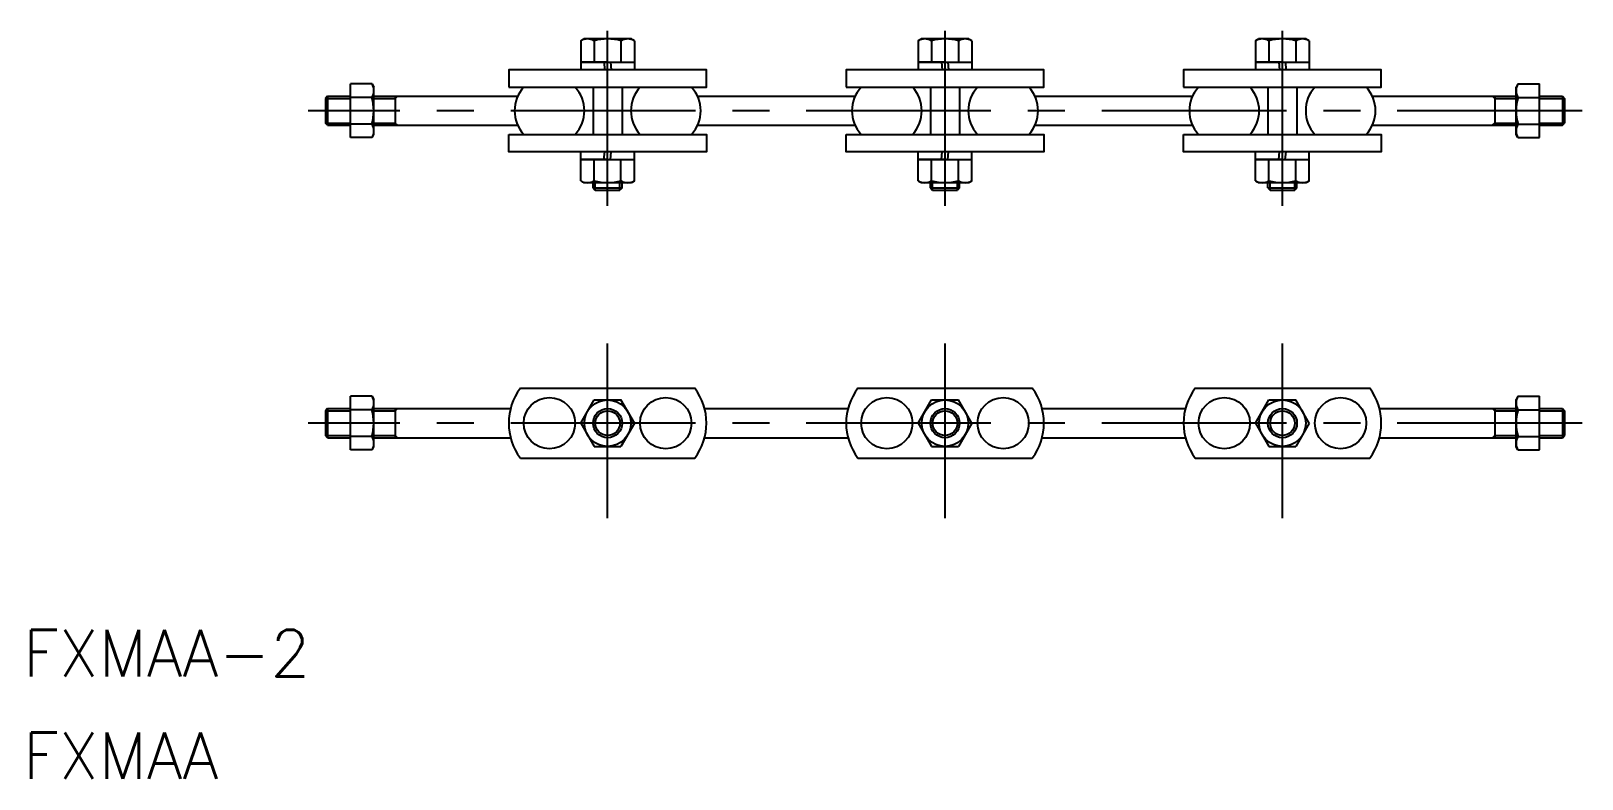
# Model space of a CAD drawing. Extents: x 15 to 281, y 33 to 161.
import ezdxf

# ---------------------------------------------------------------- set-up
doc = ezdxf.new("R2010")
doc.units = 0
doc.linetypes.add('CENTER', pattern=[50.8, 31.75, -6.35, 6.35, -6.35])
doc.layers.get('0').update_dxf_attribs({"linetype": 'CONTINUOUS'})
doc.layers.add('CENTER', color=1, linetype='CENTER')
doc.styles.get("Standard").update_dxf_attribs({"font": 'txt.shx'})

msp = doc.modelspace()

# ---------------------------------------------------------------- linework, layer by layer
for p, q in [((109.2, 159.53), (109.73, 159.84)), ((109.2, 159.53), (109.2, 155.84)), ((117.9, 159.84), (109.73, 159.84)), ((111.51, 159.53), (111.51, 155.84)), ((116.12, 159.53), (116.12, 155.84)), ((118.43, 159.53), (117.9, 159.84)), ((118.43, 159.53), (118.43, 155.84)), ((167.2, 159.53), (167.73, 159.84)), ((167.2, 159.53), (167.2, 155.84)), ((175.9, 159.84), (167.73, 159.84)), ((169.51, 159.53), (169.51, 155.84)), ((174.12, 159.53), (174.12, 155.84)), ((176.43, 159.53), (175.9, 159.84)), ((176.43, 159.53), (176.43, 155.84)), ((225.2, 159.53), (225.73, 159.84)), ((225.2, 159.53), (225.2, 155.84)), ((233.9, 159.84), (225.73, 159.84)), ((227.51, 159.53), (227.51, 155.84)), ((232.12, 159.53), (232.12, 155.84)), ((234.43, 159.53), (233.9, 159.84)), ((234.43, 159.53), (234.43, 155.84)), ((109.2, 155.84), (118.43, 155.84)), ((113.82, 155.84), (109.22, 155.84)), ((109.22, 155.84), (109.22, 154.54)), ((113.19, 155.84), (113.32, 154.54)), ((113.82, 155.84), (118.42, 155.84)), ((114.32, 155.84), (114.44, 154.54)), ((118.42, 155.84), (118.42, 154.54)), ((167.2, 155.84), (176.43, 155.84)), ((167.22, 155.84), (167.22, 154.54)), ((171.82, 155.84), (167.22, 155.84)), ((171.19, 155.84), (171.32, 154.54)), ((171.82, 155.84), (176.42, 155.84)), ((172.32, 155.84), (172.44, 154.54)), ((176.42, 155.84), (176.42, 154.54)), ((225.2, 155.84), (234.43, 155.84)), ((229.82, 155.84), (225.22, 155.84)), ((225.22, 155.84), (225.22, 154.54)), ((229.19, 155.84), (229.32, 154.54)), ((229.82, 155.84), (234.42, 155.84)), ((230.32, 155.84), (230.44, 154.54)), ((234.42, 155.84), (234.42, 154.54)), ((69.63, 142.85), (69.63, 152.09)), ((73.32, 152.09), (69.63, 152.09)), ((73.32, 152.09), (73.63, 151.55)), ((270.31, 152.09), (270, 151.55)), ((270.31, 152.09), (274, 152.09)), ((274, 142.85), (274, 152.09)), ((65.69, 149.97), (65.32, 149.59)), ((65.32, 149.59), (65.32, 145.34)), ((65.69, 149.97), (69.63, 149.97)), ((65.69, 149.97), (65.69, 144.97)), ((73.32, 149.78), (69.63, 149.78)), ((73.63, 143.39), (73.63, 151.55)), ((73.63, 149.97), (98.36, 149.97)), ((77.32, 149.97), (77.32, 144.97)), ((111.32, 151.54), (111.32, 143.4)), ((116.32, 151.54), (116.32, 143.4)), ((129.27, 149.97), (156.36, 149.97)), ((169.32, 151.54), (169.32, 143.4)), ((174.32, 151.54), (174.32, 143.4)), ((187.27, 149.97), (214.36, 149.97)), ((227.32, 151.54), (227.32, 143.4)), ((232.32, 151.54), (232.32, 143.4)), ((245.27, 149.97), (270, 149.97)), ((266.32, 149.97), (266.32, 144.97)), ((270, 143.39), (270, 151.55)), ((270.31, 149.78), (274, 149.78)), ((274, 149.97), (277.94, 149.97)), ((277.94, 149.97), (277.94, 144.97)), ((277.94, 149.97), (278.32, 149.59)), ((278.32, 149.59), (278.32, 145.34)), ((65.69, 144.97), (65.32, 145.34)), ((65.69, 144.97), (69.63, 144.97)), ((73.32, 145.16), (69.63, 145.16)), ((73.63, 144.97), (98.36, 144.97)), ((129.27, 144.97), (156.36, 144.97)), ((187.27, 144.97), (214.36, 144.97)), ((245.27, 144.97), (270, 144.97)), ((270.31, 145.16), (274, 145.16)), ((274, 144.97), (277.94, 144.97)), ((277.94, 144.97), (278.32, 145.34)), ((73.32, 142.85), (69.63, 142.85)), ((73.32, 142.85), (73.63, 143.39)), ((270.31, 142.85), (270, 143.39)), ((270.31, 142.85), (274, 142.85)), ((109.2, 139.1), (118.43, 139.1)), ((109.2, 135.41), (109.2, 139.1)), ((109.22, 139.1), (109.22, 140.4)), ((113.82, 139.1), (109.22, 139.1)), ((111.51, 135.41), (111.51, 139.1)), ((113.19, 139.1), (113.32, 140.4)), ((113.82, 139.1), (118.42, 139.1)), ((114.32, 139.1), (114.44, 140.4)), ((116.12, 135.41), (116.12, 139.1)), ((118.42, 139.1), (118.42, 140.4)), ((118.43, 135.41), (118.43, 139.1)), ((167.2, 139.1), (176.43, 139.1)), ((167.2, 135.41), (167.2, 139.1)), ((167.22, 139.1), (167.22, 140.4)), ((171.82, 139.1), (167.22, 139.1)), ((169.51, 135.41), (169.51, 139.1)), ((171.19, 139.1), (171.32, 140.4)), ((171.82, 139.1), (176.42, 139.1)), ((172.32, 139.1), (172.44, 140.4)), ((174.12, 135.41), (174.12, 139.1)), ((176.42, 139.1), (176.42, 140.4)), ((176.43, 135.41), (176.43, 139.1)), ((225.2, 139.1), (234.43, 139.1)), ((225.2, 135.41), (225.2, 139.1)), ((225.22, 139.1), (225.22, 140.4)), ((229.82, 139.1), (225.22, 139.1)), ((227.51, 135.41), (227.51, 139.1)), ((229.19, 139.1), (229.32, 140.4)), ((229.82, 139.1), (234.42, 139.1)), ((230.32, 139.1), (230.44, 140.4)), ((232.12, 135.41), (232.12, 139.1)), ((234.42, 139.1), (234.42, 140.4)), ((234.43, 135.41), (234.43, 139.1)), ((109.2, 135.41), (109.73, 135.1)), ((117.9, 135.1), (109.73, 135.1)), ((111.32, 134.21), (111.32, 135.1)), ((111.32, 134.21), (111.69, 133.84)), ((111.32, 134.21), (116.32, 134.21)), ((111.69, 133.84), (115.94, 133.84)), ((116.32, 134.21), (115.94, 133.84)), ((116.32, 134.21), (116.32, 135.1)), ((118.43, 135.41), (117.9, 135.1)), ((167.2, 135.41), (167.73, 135.1)), ((175.9, 135.1), (167.73, 135.1)), ((169.32, 134.21), (169.32, 135.1)), ((169.32, 134.21), (174.32, 134.21)), ((169.32, 134.21), (169.69, 133.84)), ((169.69, 133.84), (173.94, 133.84)), ((174.32, 134.21), (173.94, 133.84)), ((174.32, 134.21), (174.32, 135.1)), ((176.43, 135.41), (175.9, 135.1)), ((225.2, 135.41), (225.73, 135.1)), ((233.9, 135.1), (225.73, 135.1)), ((227.32, 134.21), (227.32, 135.1)), ((227.32, 134.21), (232.32, 134.21)), ((227.32, 134.21), (227.69, 133.84)), ((227.69, 133.84), (231.94, 133.84)), ((232.32, 134.21), (231.94, 133.84)), ((232.32, 134.21), (232.32, 135.1)), ((234.43, 135.41), (233.9, 135.1)), ((98.82, 99.73), (128.82, 99.73)), ((156.82, 99.73), (186.82, 99.73)), ((214.82, 99.73), (244.82, 99.73)), ((65.69, 96.23), (65.32, 95.86)), ((65.69, 96.23), (65.69, 91.23)), ((65.69, 96.23), (69.63, 96.23)), ((73.32, 98.35), (69.63, 98.35)), ((69.63, 89.12), (69.63, 98.35)), ((73.32, 96.04), (69.63, 96.04)), ((73.32, 98.35), (73.63, 97.82)), ((73.63, 89.65), (73.63, 97.82)), ((73.63, 96.23), (97.13, 96.23)), ((77.32, 96.23), (77.32, 91.23)), ((109.2, 93.73), (111.51, 97.73)), ((111.51, 97.73), (116.12, 97.73)), ((118.43, 93.73), (116.12, 97.73)), ((130.5, 96.23), (155.13, 96.23)), ((167.2, 93.73), (169.51, 97.73)), ((169.51, 97.73), (174.12, 97.73)), ((176.43, 93.73), (174.12, 97.73)), ((188.5, 96.23), (213.13, 96.23)), ((225.2, 93.73), (227.51, 97.73)), ((227.51, 97.73), (232.12, 97.73)), ((234.43, 93.73), (232.12, 97.73)), ((246.5, 96.23), (270, 96.23)), ((266.32, 96.23), (266.32, 91.23)), ((270.31, 98.35), (270, 97.82)), ((270, 89.65), (270, 97.82)), ((270.31, 98.35), (274, 98.35)), ((270.31, 96.04), (274, 96.04)), ((274, 89.12), (274, 98.35)), ((274, 96.23), (277.94, 96.23)), ((277.94, 96.23), (277.94, 91.23)), ((277.94, 96.23), (278.32, 95.86)), ((65.32, 95.86), (65.32, 91.61)), ((109.2, 93.73), (111.51, 89.73)), ((118.43, 93.73), (116.12, 89.73)), ((167.2, 93.73), (169.51, 89.73)), ((176.43, 93.73), (174.12, 89.73)), ((225.2, 93.73), (227.51, 89.73)), ((234.43, 93.73), (232.12, 89.73)), ((278.32, 95.86), (278.32, 91.61)), ((65.69, 91.23), (65.32, 91.61)), ((65.69, 91.23), (69.63, 91.23)), ((73.32, 91.42), (69.63, 91.42)), ((73.63, 91.23), (97.13, 91.23)), ((130.5, 91.23), (155.13, 91.23)), ((188.5, 91.23), (213.13, 91.23)), ((246.5, 91.23), (270, 91.23)), ((270.31, 91.42), (274, 91.42)), ((274, 91.23), (277.94, 91.23)), ((277.94, 91.23), (278.32, 91.61)), ((73.32, 89.12), (69.63, 89.12)), ((73.32, 89.12), (73.63, 89.65)), ((111.51, 89.73), (116.12, 89.73)), ((169.51, 89.73), (174.12, 89.73)), ((227.51, 89.73), (232.12, 89.73)), ((270.31, 89.12), (270, 89.65)), ((270.31, 89.12), (274, 89.12)), ((98.82, 87.73), (128.82, 87.73)), ((156.82, 87.73), (186.82, 87.73)), ((214.82, 87.73), (244.82, 87.73))]:
    msp.add_line(p, q)
at = {"color": 3}
for p, q in [((65.32, 149.59), (69.63, 149.59)), ((73.63, 149.59), (77.32, 149.59)), ((77.69, 149.97), (77.32, 149.59)), ((265.94, 149.97), (266.32, 149.59)), ((266.32, 149.59), (270, 149.59)), ((274, 149.59), (278.32, 149.59)), ((65.32, 145.34), (69.63, 145.34)), ((73.63, 145.34), (77.32, 145.34)), ((77.69, 144.97), (77.32, 145.34)), ((265.94, 144.97), (266.32, 145.34)), ((266.32, 145.34), (270, 145.34)), ((274, 145.34), (278.32, 145.34)), ((111.69, 133.84), (111.69, 135.1)), ((115.94, 133.84), (115.94, 135.1)), ((169.69, 133.84), (169.69, 135.1)), ((173.94, 133.84), (173.94, 135.1)), ((227.69, 133.84), (227.69, 135.1)), ((231.94, 133.84), (231.94, 135.1)), ((77.69, 96.23), (77.32, 95.86)), ((265.94, 96.23), (266.32, 95.86)), ((65.32, 95.86), (69.63, 95.86)), ((73.63, 95.86), (77.32, 95.86)), ((266.32, 95.86), (270, 95.86)), ((274, 95.86), (278.32, 95.86)), ((65.32, 91.61), (69.63, 91.61)), ((73.63, 91.61), (77.32, 91.61)), ((77.69, 91.23), (77.32, 91.61)), ((265.94, 91.23), (266.32, 91.61)), ((266.32, 91.61), (270, 91.61)), ((274, 91.61), (278.32, 91.61))]:
    msp.add_line(p, q, dxfattribs=at)
for points in [[(96.82, 151.54), (130.82, 151.54), (130.82, 154.54), (96.82, 154.54)], [(154.82, 151.54), (188.82, 151.54), (188.82, 154.54), (154.82, 154.54)], [(212.82, 151.54), (246.82, 151.54), (246.82, 154.54), (212.82, 154.54)], [(96.82, 143.4), (130.82, 143.4), (130.82, 140.4), (96.82, 140.4)], [(154.82, 143.4), (188.82, 143.4), (188.82, 140.4), (154.82, 140.4)], [(212.82, 143.4), (246.82, 143.4), (246.82, 140.4), (212.82, 140.4)]]:
    msp.add_lwpolyline(points, close=True)
for centre, radius in [((103.82, 93.73), 4.41), ((113.82, 93.73), 4), ((113.82, 93.73), 2.5), ((123.82, 93.73), 4.41), ((161.82, 93.73), 4.41), ((171.82, 93.73), 4), ((171.82, 93.73), 2.5), ((181.82, 93.73), 4.41), ((219.82, 93.73), 4.41), ((229.82, 93.73), 4), ((229.82, 93.73), 2.5), ((239.82, 93.73), 4.41)]:
    msp.add_circle(centre, radius)
for centre in [(113.82, 93.73), (171.82, 93.73), (229.82, 93.73)]:
    msp.add_circle(centre, 2.12, dxfattribs=at)
for centre, radius, start, end in [((110.35, 157.53), 2.31, 60, 120), ((113.82, 151.06), 8.77, 74.7385, 105.2615), ((117.28, 157.53), 2.31, 60, 120), ((168.35, 157.53), 2.31, 60, 120), ((171.82, 151.06), 8.77, 74.7385, 105.2615), ((175.28, 157.53), 2.31, 60, 120), ((226.35, 157.53), 2.31, 60, 120), ((229.82, 151.06), 8.77, 74.7385, 105.2615), ((233.28, 157.53), 2.31, 60, 120), ((71.32, 150.93), 2.31, 330, 30), ((272.31, 150.93), 2.31, 150, 210), ((64.85, 147.47), 8.77, 344.7385, 15.2615), ((103.82, 147.47), 6, 137.3167, 222.6833), ((103.82, 147.47), 6, 317.3167, 42.6833), ((123.82, 147.47), 6, 137.3167, 222.6833), ((123.82, 147.47), 6, 317.3167, 42.6833), ((161.82, 147.47), 6, 137.3167, 222.6833), ((161.82, 147.47), 6, 317.3167, 42.6833), ((181.82, 147.47), 6, 137.3167, 222.6833), ((181.82, 147.47), 6, 317.3167, 42.6833), ((219.82, 147.47), 6, 137.3167, 222.6833), ((219.82, 147.47), 6, 317.3167, 42.6833), ((239.82, 147.47), 6, 137.3167, 222.6833), ((239.82, 147.47), 6, 317.3167, 42.6833), ((278.78, 147.47), 8.77, 164.7385, 195.2615), ((71.32, 144.01), 2.31, 330, 30), ((272.31, 144.01), 2.31, 150, 210), ((110.35, 137.41), 2.31, 240, 300), ((113.82, 143.88), 8.77, 254.7385, 285.2615), ((117.28, 137.41), 2.31, 240, 300), ((168.35, 137.41), 2.31, 240, 300), ((171.82, 143.88), 8.77, 254.7385, 285.2615), ((175.28, 137.41), 2.31, 240, 300), ((226.35, 137.41), 2.31, 240, 300), ((229.82, 143.88), 8.77, 254.7385, 285.2615), ((233.28, 137.41), 2.31, 240, 300), ((106.82, 93.73), 10, 143.1301, 216.8699), ((120.82, 93.73), 10, 323.1301, 36.8699), ((164.82, 93.73), 10, 143.1301, 216.8699), ((178.82, 93.73), 10, 323.1301, 36.8699), ((222.82, 93.73), 10, 143.1301, 216.8699), ((236.82, 93.73), 10, 323.1301, 36.8699), ((71.32, 97.2), 2.31, 330, 30), ((64.85, 93.73), 8.77, 344.7385, 15.2615), ((272.31, 97.2), 2.31, 150, 210), ((278.78, 93.73), 8.77, 164.7385, 195.2615), ((71.32, 90.27), 2.31, 330, 30), ((272.31, 90.27), 2.31, 150, 210)]:
    msp.add_arc(centre, radius, start, end)
at = {"layer": 'CENTER', "color": 1, "linetype": 'CENTER'}
for p, q in [((113.82, 131.13), (113.82, 161.2)), ((171.82, 131.13), (171.82, 161.2)), ((229.82, 131.13), (229.82, 161.2)), ((281.32, 147.47), (62.32, 147.47)), ((113.82, 77.4), (113.82, 107.46)), ((171.82, 77.4), (171.82, 107.46)), ((229.82, 77.4), (229.82, 107.46)), ((281.32, 93.73), (62.32, 93.73))]:
    msp.add_line(p, q, dxfattribs=at)

# ---------------------------------------------------------------- texts
for s, p in [('FXMAA-2', (13.33, 50.17)), ('FXMAA', (13.33, 32.51))]:
    msp.add_text(s, height=8).set_placement(p)

doc.saveas('drawing.dxf')
